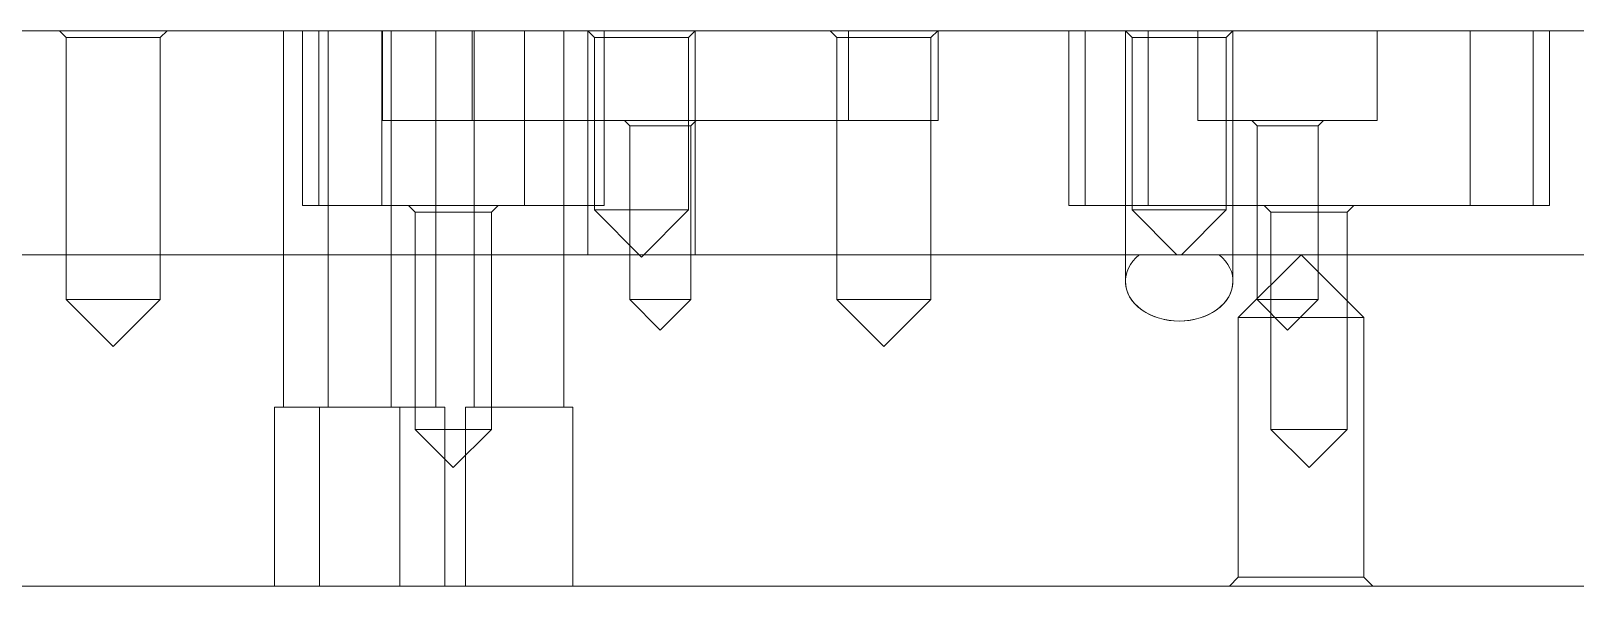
# Model space of a CAD drawing. Header units: millimetres. Extents: x 7176 to 10197, y 11773 to 13427.
# Drawn here: x 7406.7 to 7579.1, y 11780.8 to 11842.8 of the extents above; entities that cross this region are included whole.
import ezdxf

# ---------------------------------------------------------------- set-up
doc = ezdxf.new("R2010")
doc.units = ezdxf.units.MM
doc.linetypes.add('DASHED', pattern=[0])
doc.layers.add('DIM', color=4, linetype='Continuous', lineweight=20)
doc.layers.add('LP', color=40, linetype='Continuous', lineweight=20)

msp = doc.modelspace()

# ---------------------------------------------------------------- linework, layer by layer
at = {"layer": 'DIM', "color": 252, "linetype": 'DASHED', "lineweight": 5}
msp.add_lwpolyline([(7198.478, 11842.781), (7198.478, 11780.781), (8798.478, 11780.781), (8798.478, 11842.781)], close=True, dxfattribs=at)
at = {"layer": 'LP', "color": 135, "linetype": 'Continuous', "lineweight": 5}
msp.add_line((8798.478, 11842.781), (7198.478, 11842.781), dxfattribs=at)
at = {"layer": 'LP', "color": 5, "linetype": 'DASHED', "lineweight": 5, "ltscale": 1.70264}
for p, q in [((7409.928, 11842.781), (7410.675, 11842.034)), ((7421.181, 11842.034), (7421.928, 11842.781)), ((7468.878, 11842.781), (7469.625, 11842.034)), ((7480.131, 11842.034), (7480.878, 11842.781)), ((7495.928, 11842.781), (7496.675, 11842.034)), ((7507.181, 11842.034), (7507.928, 11842.781)), ((7528.878, 11842.781), (7529.625, 11842.034)), ((7540.131, 11842.034), (7540.878, 11842.781)), ((7410.675, 11842.034), (7410.675, 11812.781)), ((7421.181, 11842.034), (7410.675, 11842.034)), ((7421.181, 11812.781), (7421.181, 11842.034)), ((7469.625, 11842.034), (7469.625, 11822.781)), ((7480.131, 11842.034), (7469.625, 11842.034)), ((7480.131, 11822.781), (7480.131, 11842.034)), ((7496.675, 11842.034), (7496.675, 11812.781)), ((7507.181, 11842.034), (7496.675, 11842.034)), ((7507.181, 11812.781), (7507.181, 11842.034)), ((7529.625, 11842.034), (7529.625, 11822.781)), ((7540.131, 11842.034), (7529.625, 11842.034)), ((7540.131, 11822.781), (7540.131, 11842.034)), ((7472.974, 11832.781), (7473.571, 11832.184)), ((7473.571, 11832.184), (7473.571, 11812.781)), ((7480.377, 11832.184), (7473.571, 11832.184)), ((7480.377, 11832.184), (7480.974, 11832.781)), ((7480.377, 11812.781), (7480.377, 11832.184)), ((7542.978, 11832.781), (7543.575, 11832.184)), ((7543.575, 11832.184), (7543.575, 11812.781)), ((7550.381, 11832.184), (7543.575, 11832.184)), ((7550.381, 11832.184), (7550.978, 11832.781)), ((7550.381, 11812.781), (7550.381, 11832.184)), ((7448.878, 11823.281), (7449.625, 11822.534)), ((7458.131, 11822.534), (7458.878, 11823.281)), ((7544.378, 11823.281), (7545.125, 11822.534)), ((7553.631, 11822.534), (7554.378, 11823.281)), ((7449.625, 11822.534), (7449.625, 11798.281)), ((7458.131, 11822.534), (7449.625, 11822.534)), ((7458.131, 11798.281), (7458.131, 11822.534)), ((7469.625, 11822.781), (7474.878, 11817.528)), ((7469.625, 11822.781), (7480.131, 11822.781)), ((7474.878, 11817.528), (7480.131, 11822.781)), ((7529.625, 11822.781), (7534.625, 11817.781)), ((7529.625, 11822.781), (7540.131, 11822.781)), ((7535.131, 11817.781), (7540.131, 11822.781)), ((7545.125, 11822.534), (7545.125, 11798.281)), ((7553.631, 11822.534), (7545.125, 11822.534)), ((7553.631, 11798.281), (7553.631, 11822.534)), ((7548.478, 11817.784), (7541.475, 11810.781)), ((7555.481, 11810.781), (7548.478, 11817.784)), ((7410.675, 11812.781), (7415.928, 11807.528)), ((7410.675, 11812.781), (7421.181, 11812.781)), ((7415.928, 11807.528), (7421.181, 11812.781)), ((7473.571, 11812.781), (7476.974, 11809.378)), ((7473.571, 11812.781), (7480.377, 11812.781)), ((7476.974, 11809.378), (7480.377, 11812.781)), ((7496.675, 11812.781), (7501.928, 11807.528)), ((7496.675, 11812.781), (7507.181, 11812.781)), ((7501.928, 11807.528), (7507.181, 11812.781)), ((7543.575, 11812.781), (7546.978, 11809.378)), ((7543.575, 11812.781), (7550.381, 11812.781)), ((7546.978, 11809.378), (7550.381, 11812.781)), ((7541.475, 11810.781), (7541.475, 11781.778)), ((7555.481, 11810.781), (7541.475, 11810.781)), ((7555.481, 11781.778), (7555.481, 11810.781)), ((7449.625, 11798.281), (7453.878, 11794.028)), ((7449.625, 11798.281), (7458.131, 11798.281)), ((7453.878, 11794.028), (7458.131, 11798.281)), ((7545.125, 11798.281), (7549.378, 11794.028)), ((7545.125, 11798.281), (7553.631, 11798.281)), ((7549.378, 11794.028), (7553.631, 11798.281)), ((7541.475, 11781.778), (7540.478, 11780.781)), ((7541.475, 11781.778), (7555.481, 11781.778)), ((7556.478, 11780.781), (7555.481, 11781.778))]:
    msp.add_line(p, q, dxfattribs=at)
at = {"layer": 'LP', "color": 1, "linetype": 'DASHED', "lineweight": 5, "ltscale": 1.70264}
for p, q in [((7434.928, 11842.781), (7434.928, 11800.781)), ((7439.928, 11842.781), (7439.928, 11800.781)), ((7446.928, 11800.781), (7446.928, 11842.781)), ((7451.928, 11800.781), (7451.928, 11842.781)), ((7456.219, 11842.781), (7456.219, 11800.781)), ((7466.219, 11800.781), (7466.219, 11842.781)), ((7468.878, 11842.781), (7468.878, 11817.781)), ((7480.878, 11817.781), (7480.878, 11842.781)), ((7528.878, 11842.781), (7528.878, 11814.821)), ((7540.878, 11814.821), (7540.878, 11842.781))]:
    msp.add_line(p, q, dxfattribs=at)
at = {"layer": 'LP', "color": 31, "linetype": 'DASHED', "lineweight": 5, "ltscale": 1.70264}
for p, q in [((7437.06, 11842.781), (7437.06, 11823.281)), ((7438.878, 11823.281), (7438.878, 11842.781)), ((7445.917, 11823.281), (7445.917, 11842.781)), ((7445.974, 11842.781), (7445.974, 11832.781)), ((7461.839, 11823.281), (7461.839, 11842.781)), ((7468.878, 11823.281), (7468.878, 11842.781)), ((7470.696, 11823.281), (7470.696, 11842.781)), ((7507.974, 11832.781), (7507.974, 11842.781)), ((7522.56, 11842.781), (7522.56, 11823.281)), ((7524.378, 11823.281), (7524.378, 11842.781)), ((7531.417, 11823.281), (7531.417, 11842.781)), ((7536.978, 11842.781), (7536.978, 11832.781)), ((7556.978, 11832.781), (7556.978, 11842.781)), ((7567.339, 11823.281), (7567.339, 11842.781)), ((7574.378, 11823.281), (7574.378, 11842.781)), ((7576.196, 11823.281), (7576.196, 11842.781)), ((7445.974, 11832.781), (7455.974, 11832.781)), ((7497.974, 11832.781), (7507.974, 11832.781)), ((7536.978, 11832.781), (7556.978, 11832.781)), ((7445.917, 11823.281), (7437.06, 11823.281)), ((7445.917, 11823.281), (7461.839, 11823.281)), ((7470.696, 11823.281), (7461.839, 11823.281)), ((7531.417, 11823.281), (7522.56, 11823.281)), ((7567.339, 11823.281), (7531.417, 11823.281)), ((7576.196, 11823.281), (7567.339, 11823.281)), ((7433.928, 11800.781), (7433.928, 11780.781)), ((7438.928, 11800.781), (7433.928, 11800.781)), ((7438.928, 11800.781), (7438.928, 11780.781)), ((7452.928, 11800.781), (7438.928, 11800.781)), ((7447.928, 11780.781), (7447.928, 11800.781)), ((7452.928, 11780.781), (7452.928, 11800.781)), ((7455.219, 11800.781), (7455.219, 11780.781)), ((7467.219, 11800.781), (7455.219, 11800.781)), ((7467.219, 11780.781), (7467.219, 11800.781))]:
    msp.add_line(p, q, dxfattribs=at)
at = {"layer": 'LP', "color": 155, "linetype": 'DASHED', "lineweight": 5, "ltscale": 1.70264}
for p, q in [((7455.974, 11832.781), (7455.974, 11842.781)), ((7455.974, 11842.781), (7455.974, 11832.781)), ((7497.974, 11842.781), (7497.974, 11832.781)), ((7497.974, 11832.781), (7497.974, 11842.781))]:
    msp.add_line(p, q, dxfattribs=at)
at = {"layer": 'LP', "color": 2, "linetype": 'DASHED', "lineweight": 5, "ltscale": 1.70264}
msp.add_line((7497.974, 11832.781), (7455.974, 11832.781), dxfattribs=at)
at = {"layer": 'LP', "color": 31, "linetype": 'Continuous', "lineweight": 5}
for p, q in [((8798.478, 11817.781), (7198.478, 11817.781)), ((7198.478, 11780.781), (7791.978, 11780.781))]:
    msp.add_line(p, q, dxfattribs=at)
msp.add_ellipse((7534.878, 11814.821), major_axis=(6, 0), ratio=0.74, start_param=2.4118835, end_param=7.0128922, dxfattribs=at)
at = {"layer": 'LP', "color": 31, "linetype": 'DASHED', "lineweight": 5, "ltscale": 1.70264}
msp.add_ellipse((7534.878, 11814.821), major_axis=(6, 0), ratio=0.74, start_param=3.1416562, end_param=6.2831279, dxfattribs=at)

doc.saveas('drawing.dxf')
